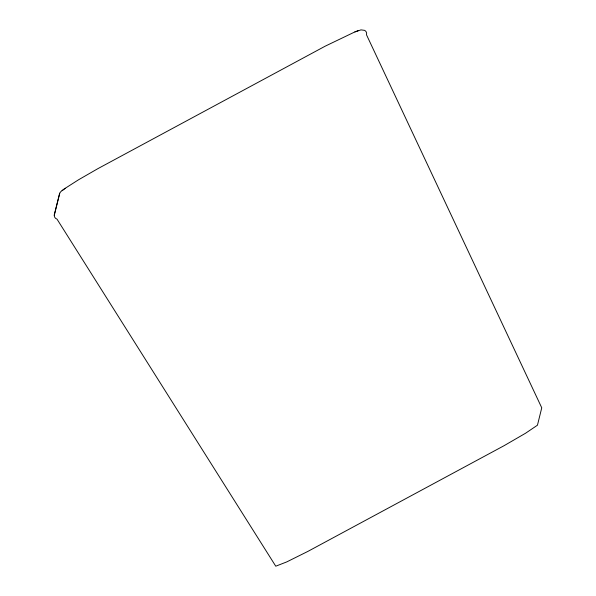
<?xml version="1.0" encoding="UTF-8"?>
<svg xmlns="http://www.w3.org/2000/svg" width="596" height="596" viewBox="0 0 596 596"><rect width="100%" height="100%" fill="white"/><g stroke="black" fill="none" stroke-linecap="round" stroke-linejoin="round"><path stroke-width="0.89" d="M54.243 215.186L59.719 193.186L60.859 191.584L65.202 188.299L78.486 179.813L97.841 168.675L325.2 46.175L354.866 31.923L360.967 29.882L364.715 30.366L365.989 31.506L366.622 33.071L366.525 34.844L541.757 407.82L537.45 425.201L525.501 433.27L504.022 445.719L307.752 551.471L286.78 561.894L275.762 566.2L57.007 219.142L55.473 218.263L54.504 216.884L54.243 215.186L59.719 193.186M62.051 190.623L65.202 188.299M354.866 31.923L358.494 30.567"/></g></svg>
